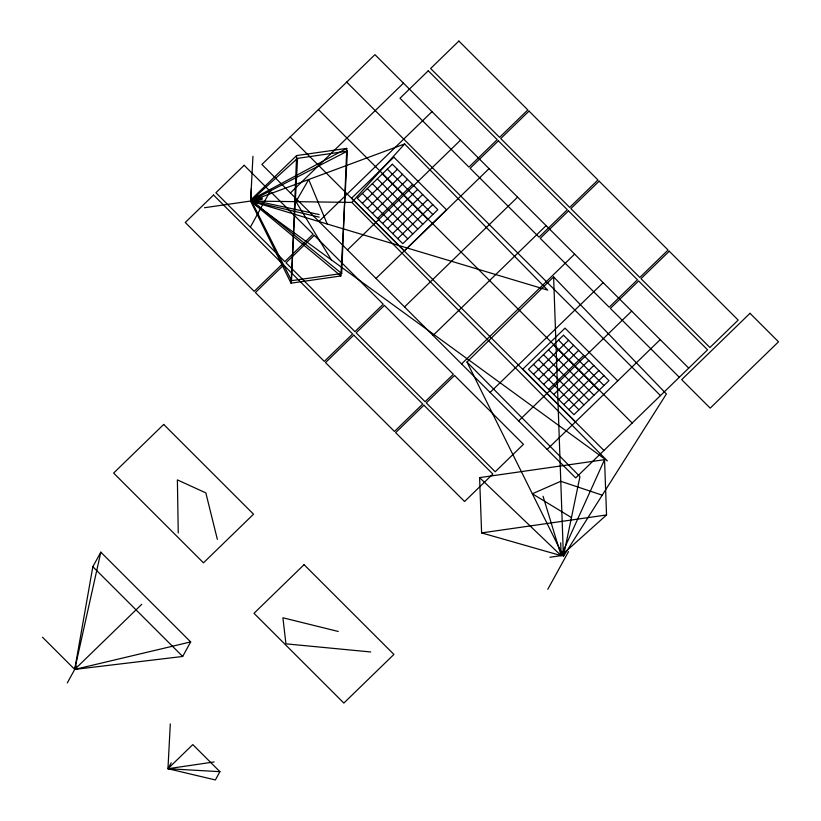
<?xml version="1.0" encoding="UTF-8"?>
<svg xmlns="http://www.w3.org/2000/svg" width="821" height="821" viewBox="0 0 821 821"><rect width="100%" height="100%" fill="white"/><g stroke="black" fill="none" stroke-linecap="round" stroke-linejoin="round"><path stroke-width="1.23" d="M341.7 273.516L250.887 199.842L296.617 155.559L346.77 148.385L341.7 273.516L291.547 280.679L250.887 199.842L251.339 188.614M291.547 280.679L296.617 155.559M170.296 723.937L167.956 768.713L215.369 779.95L219.915 771.678L192.791 744.596L167.956 768.713L219.915 771.678M252.95 156.267L250.61 201.053L291.034 283.163L340.879 275.948L347.396 151.146L297.551 158.35L250.61 201.053L340.879 275.948M291.034 283.163L297.551 158.35M92.835 566.706L74.721 669.413L182.673 656.461L190.667 641.919L100.829 552.174L92.835 566.706L182.673 656.461M100.829 552.174L74.721 669.413L190.667 641.919M549.937 557.254L561.154 555.643L604.543 459.668L479.597 477.617L481.609 532.911L561.154 555.643L606.545 514.962L604.543 459.668M250.354 227.171L271.084 189.477M67.322 682.877L76.579 666.047M171.209 762.812L167.956 768.713L214.168 761.939M547.792 589.293L568.522 551.599M351.85 202.407L607.366 460.879L250.61 201.053L351.85 202.407L404.62 143.952L547.699 290.131L250.61 201.053L347.396 151.146M466.975 362.04L553.611 276.882L666.395 393.967L563.411 556.381L466.975 362.04L579.954 476.601L563.411 556.381L553.611 276.882M290.418 192.945L403.48 83.147M318.948 221.444L432 111.646M362.369 203.321L397.405 169.29M367.418 208.36L402.454 174.339M372.467 213.409L407.503 179.378M377.527 218.458L412.563 184.427M347.468 249.943L460.53 140.145M382.576 223.507L417.612 189.477M387.625 228.546L422.661 194.526M392.674 233.595L427.71 199.565M397.723 238.644L432.759 204.614M375.997 278.442L489.049 168.644M404.517 306.941L517.579 197.143M141.756 604.318L74.721 669.413L42.487 637.199M433.047 335.43L546.109 225.631M461.566 363.929L574.628 254.13M490.096 392.428L603.158 282.629M533.517 374.294L568.553 340.274M538.566 379.343L573.602 345.323M543.625 384.392L578.661 350.362M548.674 389.441L583.71 355.411M518.615 420.927L631.677 311.128M553.723 394.48L588.76 360.46M558.773 399.529L593.809 365.509M563.822 404.579L598.858 370.548M568.881 409.628L603.917 375.597M547.145 449.426L660.207 339.627M319.164 214.538L250.887 199.842L346.77 148.385M404.62 143.952L250.61 201.053L319.215 217.155M204.45 207.723L262.145 199.38M250.887 199.842L262.494 198.179M481.609 532.911L606.545 514.962M370.723 651.966L285.944 643.838L282.906 617.782L338.252 631.462M602.224 495.176L560.774 481.291L532.336 493.77L571.457 517.579M479.597 477.617L561.154 555.643L560.681 542.845M688.727 368.116L374.951 54.658L261.899 164.457L575.675 477.914L707.569 349.818L638.635 280.956L610.372 308.398L679.306 377.27M346.688 82.1L660.464 395.568M617.72 380.8L565.012 328.143L522.782 369.152L575.5 421.809M387.348 169.105L432.811 214.527M558.496 340.089L603.958 385.501M318.425 109.552L632.201 423.02M382.34 173.97L427.803 219.381M553.498 344.943L598.95 390.365M377.342 178.824L422.805 224.246M548.49 349.808L593.952 395.229M372.334 183.688L417.797 229.1M543.481 354.672L588.944 400.084M367.326 188.553L412.789 233.964M538.473 359.526L583.936 404.948M362.328 193.407L407.78 238.829M533.476 364.391L578.938 409.812M290.162 137.004L603.938 450.472M331.335 259.846L295.981 201.658L308.686 179.522L327.22 224.02M543.071 496.295L561.154 555.643M217.349 539.356L205.835 492.887L177.387 479.905L178.249 532.962M213.532 195.029L185.269 222.481L254.202 291.342L282.475 263.89L213.532 195.029M244.155 165.288L215.892 192.74L284.825 261.612L313.088 234.159L244.155 165.288M428.264 70.791L400.001 98.233L468.935 167.104L497.198 139.652L428.264 70.791M458.888 41.05L430.625 68.502L499.558 137.364L527.821 109.922L458.888 41.05M393.854 157.16L351.634 198.169L404.353 250.826L446.573 209.827L393.854 157.16M283.656 265.08L255.393 292.533L324.326 361.404L352.599 333.952L283.656 265.08M314.279 235.35L286.016 262.792L354.949 331.663L383.212 304.211L314.279 235.35M392.356 164.241L357.32 198.272L402.783 243.683L437.819 209.663L392.356 164.241M163.697 424.436L113.616 473.07L203.464 562.826L253.535 514.192L163.697 424.436M498.388 140.843L470.125 168.295L539.058 237.156L567.321 209.714L498.388 140.843M529.011 111.102L500.748 138.554L569.682 207.426L597.945 179.973L529.011 111.102M353.779 335.132L325.516 362.584L394.449 431.456L422.723 404.004L353.779 335.132M384.402 305.402L356.14 332.854L425.073 401.715L453.336 374.263L384.402 305.402M568.512 210.894L540.249 238.347L609.182 307.218L637.445 279.766L568.512 210.894M599.135 181.164L570.872 208.606L639.805 277.477L668.068 250.025L599.135 181.164M423.903 405.194L395.64 432.646L464.573 501.508L492.846 474.056L423.903 405.194M454.526 375.454L426.263 402.906L495.196 471.777L523.459 444.325L454.526 375.454M304.078 564.674L253.997 613.308L343.845 703.063L393.916 654.429L304.078 564.674M563.504 335.225L528.467 369.255L573.93 414.667L608.966 380.646L563.504 335.225M669.259 251.216L640.996 278.668L709.929 347.529L738.192 320.087L669.259 251.216M749.994 313.304L681.687 379.641L710.206 408.14L778.513 341.803L749.994 313.304"/></g></svg>
